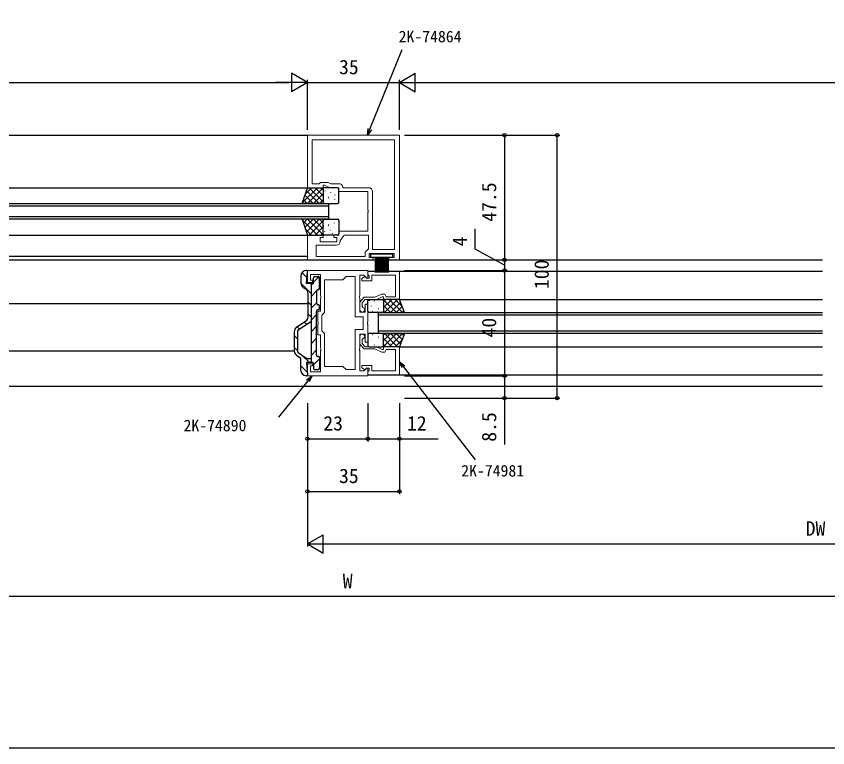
# Model space of a CAD drawing. Units: millimetres, scale not verified. Extents: x -437 to 438, y -681 to 679.
# Drawn here: x -127.5 to 181.3, y -681.2 to -403 of the extents above; entities that cross this region are included whole.
import ezdxf
from ezdxf.enums import TextEntityAlignment as Align

# ---------------------------------------------------------------- set-up
doc = ezdxf.new("R2010")
doc.units = ezdxf.units.MM
doc.header["$LTSCALE"] = 4
doc.layers.add('0-2_YKK_11', color=7, linetype='Continuous', lineweight=18)
for name, color, linetype in [('0-3_YKK_12', 2, 'Continuous'), ('0-4_YKK_13', 4, 'Continuous'), ('0-6_YKK_D', 6, 'Continuous'), ('0-7_YKK_ZWAK', 7, 'Continuous')]:
    doc.layers.add(name, color=color, linetype=linetype)
doc.styles.add('ＭＳ ゴシック', font='')
doc.styles.get('ＭＳ ゴシック').set_extended_font_data('MS Gothic')

msp = doc.modelspace()

# ---------------------------------------------------------------- linework, layer by layer
at = {"layer": '0-2_YKK_11'}
for points in [[(18.301, -495.7), (18.301, -448.2), (-16.699, -448.2), (-16.699, -468.2), (-10.699, -468.2), (-10.699, -467.2), (-10.199, -467.2), (-8.054, -468.2), (-4.699, -468.2), (-4.699, -469.7), (6.301, -469.7), (6.301, -476.742), (6.421, -476.925), (6.421, -477.475), (6.301, -477.659), (6.301, -484.7), (-4.699, -484.7), (-4.699, -486.2), (-6.699, -486.2), (-6.699, -487.2), (-5.499, -487.2), (-5.499, -488.8), (-11.899, -488.8), (-11.899, -487.2), (-10.699, -487.2), (-10.699, -486.2), (-16.699, -486.2), (-16.699, -495.7), (8.301, -495.7), (8.301, -494.7), (6.801, -494.7), (6.801, -493.2), (16.301, -493.2), (16.301, -494.7), (14.301, -494.7), (14.301, -495.7)], [(1.501, -517.3), (1.501, -502), (-1.999, -502), (-3.199, -503.2), (-10.199, -503.2), (-10.199, -515.7), (-11.199, -516.7), (-11.199, -522.7), (-10.199, -523.7), (-10.199, -536.2), (-3.199, -536.2), (-1.999, -537.4), (1.501, -537.4), (1.501, -522.1), (4.501, -522.1), (4.501, -517.3)]]:
    msp.add_lwpolyline(points, close=True, dxfattribs=at)
for points in [[(16.501, -491.7), (16.501, -450), (-14.899, -450), (-14.899, -466.7), (-12.199, -466.7), (-11.699, -466.2), (-8.799, -466.2), (-7.726, -466.7), (-4.699, -466.7)], [(-3.22, -467.95), (-2.924, -468.2), (6.601, -468.2)], [(8.101, -469.7), (8.101, -491.7), (16.501, -491.7)], [(-13.399, -494.4), (5.301, -494.4), (5.301, -492.7), (6.601, -491.4), (6.601, -486.2), (-2.699, -486.2), (-4.199, -488.343), (-4.199, -488.6)], [(-5.699, -490.1), (-13.399, -490.1), (-13.399, -494.4)], [(6.301, -499.7), (-16.699, -499.7), (-16.699, -504.2), (-14.699, -504.2), (-14.699, -503.4), (-15.499, -503.4), (-15.499, -501.2), (-11.699, -501.2), (-11.699, -509.242), (-11.579, -509.425), (-11.579, -509.975), (-11.699, -510.159), (-11.699, -515.2), (-12.699, -515.2), (-12.699, -519.242), (-12.579, -519.425), (-12.579, -519.975), (-12.699, -520.159), (-12.699, -524.2), (-11.699, -524.2), (-11.699, -529.242), (-11.579, -529.425), (-11.579, -529.975), (-11.699, -530.159), (-11.699, -538.2), (-15.499, -538.2), (-15.499, -536), (-14.699, -536), (-14.699, -535.2), (-16.699, -535.2), (-16.699, -539.7), (6.301, -539.7), (6.301, -536.9), (5.931, -536.747), (4.777, -537.9), (3.301, -537.9), (3.301, -530.159), (3.181, -529.975), (3.181, -529.425), (3.301, -529.242)], [(3.301, -529.242), (3.301, -523.9), (5.301, -523.9), (5.301, -526.9), (6.301, -526.9), (6.301, -520.159), (6.181, -519.975), (6.181, -519.425), (6.301, -519.242), (6.301, -512.5), (5.301, -512.5), (5.301, -515.5), (3.301, -515.5), (3.301, -510.159), (3.181, -509.975), (3.181, -509.425), (3.301, -509.242), (3.301, -501.5), (4.777, -501.5), (5.931, -502.654), (6.301, -502.501), (6.301, -499.7)], [(18.301, -500), (6.301, -500), (6.301, -501.2), (6.601, -501.5), (6.801, -501.7), (6.801, -502.6), (5.851, -502.6), (5.351, -502.1), (5.041, -502.1), (4.001, -502.7), (4.001, -503.6), (7.801, -503.6), (7.801, -501.5), (16.801, -501.5), (16.801, -509.7), (13.301, -509.7), (12.724, -508.7), (11.58, -508.7), (9.006, -509.9), (4.951, -509.9), (3.301, -511.688), (3.301, -514.6)], [(4.351, -513.713), (4.101, -513.417), (4.101, -512), (5.301, -510.7), (9.657, -510.7), (11.801, -509.7), (12.301, -509.7), (12.301, -510.7), (18.301, -510.7), (18.301, -500)], [(18.301, -539.4), (6.301, -539.4), (6.301, -538.2), (6.601, -537.9), (6.801, -537.7), (6.801, -536.8), (5.851, -536.8), (5.351, -537.3), (5.041, -537.3), (4.001, -536.7), (4.001, -535.8), (7.801, -535.8), (7.801, -537.9), (16.801, -537.9), (16.801, -529.7), (13.301, -529.7), (12.724, -530.7), (11.58, -530.7), (9.006, -529.5), (4.951, -529.5), (3.301, -527.713), (3.301, -524.8)], [(4.351, -525.688), (4.101, -525.984), (4.101, -527.4), (5.301, -528.7), (9.657, -528.7), (11.801, -529.7), (12.301, -529.7), (12.301, -528.7), (18.301, -528.7), (18.301, -539.4)]]:
    msp.add_lwpolyline(points, dxfattribs=at)
for centre, radius, start, end in [((-4.699, -468.2), 1.5, 9.59408, 89.99999), ((6.601, -469.7), 1.5, 0.00001, 89.99999), ((-5.699, -488.6), 1.5, 270.00001, 359.99999), ((4.201, -514.6), 0.9, 180, 80.40594), ((4.201, -524.8), 0.9, 279.59406, 180)]:
    msp.add_arc(centre, radius, start, end, dxfattribs=at)
at = {"layer": '0-3_YKK_12'}
for p, q in [((-197.699, -448.2), (-16.699, -448.2)), ((-197.699, -468.2), (-16.699, -468.2)), ((-197.699, -474.2), (-8.699, -474.2)), ((-8.699, -475.2), (-197.699, -475.2)), ((-8.699, -474.2), (-8.699, -480.2)), ((-197.699, -479.2), (-8.699, -479.2)), ((-8.699, -480.2), (-197.699, -480.2)), ((-197.699, -486.2), (-16.699, -486.2)), ((-197.699, -494.2), (-16.699, -494.2)), ((-197.699, -495.7), (179.301, -495.7)), ((6.301, -500), (179.301, -500)), ((-197.699, -512.2), (-16.399, -512.2)), ((18.301, -510.7), (179.301, -510.7)), ((10.301, -515.7), (179.301, -515.7)), ((10.301, -523.7), (10.301, -515.7)), ((179.301, -516.7), (10.301, -516.7)), ((10.301, -522.7), (179.301, -522.7)), ((179.301, -523.7), (10.301, -523.7)), ((-197.699, -530.2), (-21.698, -530.2)), ((18.301, -528.7), (179.301, -528.7)), ((6.301, -539.4), (179.301, -539.4)), ((6.302, -539.401), (14.31, -539.401)), ((-197.699, -543.7), (179.301, -543.7))]:
    msp.add_line(p, q, dxfattribs=at)
at = {"layer": '0-4_YKK_13'}
for p, q in [((-18.626, -473.98), (-12.846, -468.2)), ((-17.503, -470.613), (-15.091, -468.2)), ((-16.601, -474.2), (-10.699, -468.299)), ((-16.033, -468.2), (-10.699, -473.535)), ((-13.788, -468.2), (-10.699, -471.29)), ((-11.543, -468.2), (-10.699, -469.045)), ((-10.699, -468.7), (-10.699, -473.7)), ((-5.199, -468.2), (-10.199, -468.2)), ((-8.622, -469.008), (-8.614, -469.015)), ((-7.207, -468.837), (-7.119, -468.883)), ((-5.263, -468.645), (-5.239, -468.688)), ((-4.699, -473.7), (-4.699, -468.7)), ((-17.655, -471.069), (-14.523, -474.2)), ((-17.094, -469.385), (-12.278, -474.2)), ((-14.356, -474.2), (-10.699, -470.544)), ((-10.604, -470.828), (-10.597, -470.834)), ((-10.511, -471.512), (-10.487, -471.555)), ((-10.078, -469.435), (-10.054, -469.479)), ((-8.732, -471.726), (-8.644, -471.773)), ((-8.621, -472.103), (-8.597, -472.147)), ((-7.887, -470.078), (-7.863, -470.122)), ((-6.417, -470.983), (-6.409, -470.99)), ((-5.997, -470.669), (-5.973, -470.713)), ((-18.216, -472.753), (-16.769, -474.2)), ((-12.111, -474.2), (-10.699, -472.789)), ((-10.199, -474.2), (-5.199, -474.2)), ((-9.053, -474.179), (-9.042, -474.2)), ((-8.437, -472.769), (-8.429, -472.776)), ((-6.429, -472.746), (-6.405, -472.79)), ((-18.626, -480.421), (-12.846, -486.2)), ((-18.216, -481.648), (-16.769, -480.2)), ((-17.655, -483.332), (-14.523, -480.2)), ((-17.094, -485.016), (-12.278, -480.2)), ((-16.601, -480.2), (-10.699, -486.102)), ((-16.033, -486.2), (-10.699, -480.866)), ((-14.356, -480.2), (-10.699, -483.857)), ((-12.111, -480.2), (-10.699, -481.612)), ((-10.699, -485.7), (-10.699, -480.7)), ((-10.199, -480.2), (-5.199, -480.2)), ((-9.053, -480.221), (-9.042, -480.2)), ((-8.437, -481.632), (-8.429, -481.625)), ((-6.429, -481.655), (-6.405, -481.611)), ((-4.699, -480.7), (-4.699, -485.7)), ((-17.503, -483.788), (-15.091, -486.2)), ((-13.788, -486.2), (-10.699, -483.111)), ((-10.604, -483.573), (-10.597, -483.567)), ((-10.511, -482.889), (-10.487, -482.845)), ((-8.732, -482.675), (-8.644, -482.628)), ((-8.621, -482.298), (-8.597, -482.254)), ((-7.887, -484.323), (-7.863, -484.279)), ((-6.417, -483.418), (-6.409, -483.411)), ((-5.997, -483.731), (-5.973, -483.688)), ((-11.543, -486.2), (-10.699, -485.356)), ((-5.199, -486.2), (-10.199, -486.2)), ((-10.078, -484.966), (-10.054, -484.922)), ((-8.622, -485.393), (-8.614, -485.386)), ((-7.207, -485.564), (-7.119, -485.518)), ((-5.263, -485.756), (-5.239, -485.712)), ((9.051, -494.671), (9.051, -500.471)), ((9.551, -494.671), (9.551, -500.471)), ((10.051, -494.671), (10.051, -500.471)), ((10.551, -494.671), (10.551, -500.471)), ((11.051, -494.671), (11.051, -500.471)), ((11.551, -494.671), (11.551, -500.471)), ((12.051, -494.671), (12.051, -500.471)), ((12.551, -494.671), (12.551, -500.471)), ((13.051, -494.671), (13.051, -500.471)), ((13.551, -494.671), (13.551, -500.471)), ((14.051, -494.671), (14.051, -500.471)), ((-16.999, -499.701), (-17.199, -499.701)), ((-19.199, -501.701), (-19.199, -504.543)), ((-16.849, -502.37), (-18.764, -500.455)), ((-12.323, -502.083), (-14.399, -504.159)), ((-14.399, -504.401), (-14.399, -502.5)), ((-13.899, -502), (-12.599, -502)), ((-12.099, -506.501), (-12.099, -502.5)), ((-15.199, -508.51), (-19.199, -504.511)), ((-18.191, -506.28), (-17.406, -506.728)), ((-15.199, -534.701), (-15.199, -504.701)), ((-14.941, -504.701), (-15.199, -504.959)), ((-12.099, -506.349), (-12.754, -507.004)), ((-16.399, -517.244), (-16.399, -508.464)), ((-13.196, -507.446), (-15.199, -509.449)), ((-13.199, -507.501), (-13.199, -512.2)), ((-12.699, -507.001), (-12.599, -507.001)), ((-15.199, -513.001), (-16.399, -511.801)), ((-13.199, -511.939), (-15.199, -513.939)), ((6.301, -515.2), (6.301, -511.2)), ((6.801, -510.7), (11.801, -510.7)), ((6.865, -511.145), (6.841, -511.188)), ((8.81, -511.337), (8.721, -511.383)), ((9.489, -512.578), (9.465, -512.622)), ((10.224, -511.508), (10.217, -511.515)), ((11.681, -511.935), (11.657, -511.979)), ((15.391, -510.7), (12.301, -513.79)), ((13.146, -510.7), (12.301, -511.545)), ((17.203, -515.7), (12.301, -510.799)), ((12.301, -511.2), (12.301, -515.2)), ((17.636, -510.7), (12.636, -515.7)), ((19.448, -515.7), (14.448, -510.7)), ((18.753, -511.829), (14.881, -515.7)), ((19.373, -513.381), (16.693, -510.7)), ((-13.199, -531.901), (-13.199, -515.2)), ((-12.699, -512.7), (-12.598, -512.7)), ((-12.598, -514.7), (-12.699, -514.7)), ((-12.098, -514.2), (-12.098, -513.2)), ((7.599, -513.169), (7.575, -513.213)), ((8.032, -515.246), (8.008, -515.29)), ((8.019, -513.483), (8.012, -513.49)), ((10.039, -515.269), (10.032, -515.276)), ((10.223, -514.603), (10.199, -514.647)), ((10.334, -514.226), (10.246, -514.273)), ((12.113, -514.012), (12.089, -514.055)), ((12.207, -513.328), (12.199, -513.334)), ((14.958, -515.7), (12.301, -513.044)), ((12.713, -515.7), (12.301, -515.289)), ((19.394, -513.432), (17.126, -515.7)), ((20.036, -515.036), (19.371, -515.7)), ((-15.199, -517.491), (-16.399, -516.291)), ((-13.199, -516.429), (-15.199, -518.429)), ((11.801, -515.7), (6.801, -515.7)), ((-20.822, -521.309), (-17.275, -518.899)), ((-19.686, -521.983), (-20.548, -521.122)), ((-20.148, -522.297), (-15.199, -518.932)), ((-17.014, -520.166), (-17.874, -519.306)), ((-13.199, -520.919), (-15.199, -522.919)), ((-21.698, -522.963), (-21.698, -530.244)), ((-20.498, -525.661), (-21.698, -524.462)), ((-20.498, -522.959), (-20.498, -530.242)), ((6.301, -524.2), (6.301, -528.2)), ((11.801, -523.7), (6.801, -523.7)), ((8.032, -524.155), (8.008, -524.111)), ((10.039, -524.132), (10.032, -524.125)), ((10.223, -524.798), (10.199, -524.754)), ((17.203, -523.7), (12.301, -528.602)), ((14.958, -523.7), (12.301, -526.357)), ((12.713, -523.7), (12.301, -524.112)), ((12.301, -528.2), (12.301, -524.2)), ((17.636, -528.7), (12.636, -523.7)), ((19.448, -523.7), (14.448, -528.7)), ((18.753, -527.572), (14.881, -523.7)), ((19.394, -525.969), (17.126, -523.7)), ((20.036, -524.365), (19.371, -523.7)), ((-13.199, -525.409), (-15.199, -527.409)), ((7.599, -526.231), (7.575, -526.188)), ((8.019, -525.918), (8.012, -525.911)), ((8.81, -528.064), (8.721, -528.018)), ((9.489, -526.823), (9.465, -526.779)), ((10.224, -527.893), (10.217, -527.886)), ((10.334, -525.175), (10.246, -525.128)), ((11.681, -527.466), (11.657, -527.422)), ((12.113, -525.389), (12.089, -525.345)), ((12.207, -526.073), (12.199, -526.067)), ((15.391, -528.7), (12.301, -525.611)), ((13.146, -528.7), (12.301, -527.856)), ((19.373, -526.02), (16.693, -528.7)), ((-20.498, -530.151), (-21.698, -528.951)), ((-20.148, -530.904), (-17.28, -532.854)), ((-13.199, -529.899), (-15.199, -531.899)), ((6.801, -528.7), (11.801, -528.7)), ((6.865, -528.256), (6.841, -528.212)), ((-20.822, -531.899), (-19.199, -533.001)), ((-19.199, -537.7), (-19.199, -533.001)), ((-15.949, -534.701), (-18.892, -531.758)), ((-16.155, -533.201), (-15.199, -533.201)), ((-12.099, -533.29), (-14.399, -535.59)), ((-12.699, -532.401), (-12.599, -532.401)), ((-12.099, -532.901), (-12.099, -536.901)), ((-16.763, -538.377), (-19.199, -535.941)), ((-14.699, -534.701), (-16.999, -534.701)), ((-16.999, -534.701), (-16.699, -539.381)), ((-14.399, -535.001), (-14.399, -536.901)), ((-16.999, -539.7), (-17.199, -539.7)), ((-13.899, -537.401), (-12.599, -537.401))]:
    msp.add_line(p, q, dxfattribs=at)
for points in [[(-18.699, -474.2), (-16.699, -468.2), (-10.699, -468.2), (-10.699, -474.2)], [(-18.699, -480.2), (-16.699, -486.2), (-10.699, -486.2), (-10.699, -480.2)], [(15.801, -493.471), (7.301, -493.471), (7.301, -494.671), (15.801, -494.671)], [(20.301, -515.7), (18.301, -510.7), (12.301, -510.7), (12.301, -515.7)], [(20.301, -523.7), (18.301, -528.7), (12.301, -528.7), (12.301, -523.7)]]:
    msp.add_lwpolyline(points, close=True, dxfattribs=at)
msp.add_lwpolyline([(-14.699, -504.701), (-16.999, -504.701), (-16.699, -500.02)], dxfattribs=at)
for centre, radius, start, end in [((-10.199, -468.7), 0.5, 90, 180), ((-5.199, -468.7), 0.5, 0, 90), ((-10.199, -473.7), 0.5, 180, 270), ((-5.199, -473.7), 0.5, 270, 0), ((-10.199, -480.7), 0.5, 90, 180), ((-5.199, -480.7), 0.5, 0, 90), ((-10.199, -485.7), 0.5, 180, 270), ((-5.199, -485.7), 0.5, 270, 0), ((-17.199, -501.701), 2, 90, 180), ((-16.999, -500.001), 0.3, 356.34024, 90), ((-13.899, -502.5), 0.5, 90.00359, 180.00359), ((-12.599, -502.5), 0.5, 0.00359, 90.00359), ((-17.199, -504.543), 2, 180, 240.25462), ((-14.699, -504.401), 0.3, 270, 0.00359), ((-18.399, -508.464), 2, 360, 60.25462), ((-12.699, -507.501), 0.5, 90.00003, 180), ((-12.599, -506.501), 0.5, 270, 0.00359), ((-12.699, -512.2), 0.5, 180, 270.00359), ((6.801, -511.2), 0.5, 90, 180), ((11.801, -511.2), 0.5, 0, 90), ((-12.699, -515.2), 0.5, 90.02863, 180), ((-12.598, -513.2), 0.5, 0.00359, 90.00359), ((-12.598, -514.2), 0.5, 270.00359, 0.00359), ((6.801, -515.2), 0.5, 180, 270), ((11.801, -515.2), 0.5, 270, 0), ((-18.399, -517.244), 2, 304.18899, 360), ((-19.698, -522.963), 2, 124.18899, 179.99711), ((-19.698, -522.959), 0.8, 124.21613, 179.99711), ((6.801, -524.2), 0.5, 90, 180), ((11.801, -524.2), 0.5, 0, 90), ((-19.698, -530.244), 2, 179.99711, 235.83194), ((-19.698, -530.242), 0.8, 179.99711, 235.78387), ((6.801, -528.2), 0.5, 180, 270), ((11.801, -528.2), 0.5, 270, 0), ((-16.155, -531.201), 2, 235.78387, 270), ((-12.699, -531.901), 0.5, 180, 270), ((-12.599, -532.901), 0.5, 359.99641, 90), ((-14.699, -535.001), 0.3, 359.99641, 90), ((-13.899, -536.901), 0.5, 179.99641, 269.99641), ((-12.599, -536.901), 0.5, 269.99641, 359.99641), ((-17.199, -537.7), 2, 180, 270), ((-16.999, -539.4), 0.3, 270, 3.65976)]:
    msp.add_arc(centre, radius, start, end, dxfattribs=at)
at = {"layer": '0-6_YKK_D'}
for p, q in [((-16.702, -428.2), (-22.764, -424.7)), ((-22.764, -424.7), (-22.764, -431.7)), ((18.301, -428.2), (24.364, -424.7)), ((24.364, -431.7), (24.364, -424.7)), ((-374.712, -428.2), (-23.702, -428.2)), ((-16.702, -428.2), (-28.826, -428.2)), ((-16.702, -428.2), (-22.764, -431.7)), ((-16.702, -446.2), (-16.702, -427.2)), ((-16.702, -446.2), (-16.702, -427.2)), ((-16.702, -428.2), (18.301, -428.2)), ((18.301, -446.2), (18.301, -427.2)), ((18.301, -446.2), (18.301, -427.2)), ((18.301, -428.2), (24.364, -431.7)), ((18.301, -428.2), (30.426, -428.2)), ((25.301, -428.2), (376.3, -428.2)), ((20.301, -448.2), (59.3, -448.2)), ((21.301, -448.2), (79.3, -448.2)), ((58.3, -448.2), (58.3, -495.7)), ((78.3, -548.2), (78.3, -448.2)), ((20.301, -495.7), (59.3, -495.7)), ((20.301, -495.7), (59.3, -495.7)), ((58.3, -495.7), (58.3, -499.7)), ((20.301, -499.7), (59.3, -499.7)), ((20.301, -499.7), (59.3, -499.7)), ((58.3, -499.7), (58.3, -539.7)), ((20.301, -539.7), (59.3, -539.7)), ((20.301, -539.7), (59.3, -539.7)), ((20.301, -548.2), (59.3, -548.2)), ((20.301, -548.2), (79.3, -548.2)), ((-16.699, -550.2), (-16.699, -564.7)), ((-16.699, -550.2), (-16.699, -584.7)), ((-16.699, -550.2), (-16.698, -604.7)), ((6.302, -550.2), (6.302, -564.7)), ((6.302, -550.2), (6.302, -564.7)), ((18.3, -550.2), (18.3, -564.7)), ((18.3, -550.2), (18.3, -584.7)), ((-16.699, -563.7), (6.302, -563.7)), ((-16.699, -583.7), (18.3, -583.7)), ((-16.699, -603.7), (-10.636, -600.2)), ((-10.636, -607.2), (-10.636, -600.2)), ((-16.699, -603.7), (-10.636, -607.2)), ((-16.699, -603.7), (-4.574, -603.7)), ((-9.699, -603.7), (371.3, -603.7)), ((376.3, -623.7), (-374.7, -623.701))]:
    msp.add_line(p, q, dxfattribs=at)
for points in [[(6.117, -448.2), (7.064, -445.887), (19.424, -415.688)], [(7.684, -446.14), (6.117, -448.2), (6.444, -445.633)], [(58.3, -497.7), (47.193, -491.644), (47.193, -483.914)], [(19.301, -536.758), (18.301, -534.37), (20.361, -535.938)], [(18.301, -534.37), (19.831, -536.348), (47.196, -571.733)], [(-14.935, -539.7), (-16.5, -541.649), (-27.641, -555.519)], [(-17.023, -541.23), (-14.935, -539.7), (-15.978, -542.069)], [(58.3, -539.7), (58.3, -548.2), (58.3, -565.809)], [(6.302, -563.7), (18.3, -563.7), (33.055, -563.7)]]:
    msp.add_lwpolyline(points, dxfattribs=at)
for centre in [(58.3, -448.2), (78.3, -448.2), (58.3, -495.7), (58.3, -495.7), (58.3, -499.7), (58.3, -499.7), (58.3, -539.7), (58.3, -539.7), (58.3, -548.2), (78.3, -548.2), (-16.699, -563.7), (6.302, -563.7), (6.302, -563.7), (18.3, -563.7), (-16.699, -583.7), (18.3, -583.7)]:
    msp.add_circle(centre, 0.637, dxfattribs=at)
at = {"layer": '0-7_YKK_ZWAK'}
msp.add_lwpolyline([(-436.7, -681.2), (438.3, -681.2), (438.3, 643.8)], dxfattribs=at)

# ---------------------------------------------------------------- texts
at = {"layer": '0-6_YKK_D', "style": 'ＭＳ ゴシック'}
for s, height, p in [('2K-74864', 4.399, (18.017, -414.247)), ('35', 5.499, (-4.655, -426.7)), ('23', 5.499, (-10.653, -562.2)), ('12', 5.499, (21.2, -562.2)), ('2K-74890', 4.399, (-63.832, -562.152)), ('2K-74981', 4.399, (41.84, -579.358)), ('35', 5.499, (-4.654, -582.2)), ('DW', 5.499, (172.896, -602.2)), ('W', 5.499, (-3.248, -622.2))]:
    msp.add_text(s, height=height, dxfattribs=at).set_placement(p, align=Align.BOTTOM_LEFT)
for s, p in [('47.5', (56.8, -481.154)), ('4', (45.693, -490.528)), ('100', (76.8, -506.765)), ('40', (56.8, -525.154)), ('8.5', (56.8, -564.821))]:
    msp.add_text(s, height=5.499, rotation=90, dxfattribs=at).set_placement(p, align=Align.BOTTOM_LEFT)

doc.saveas('drawing.dxf')
